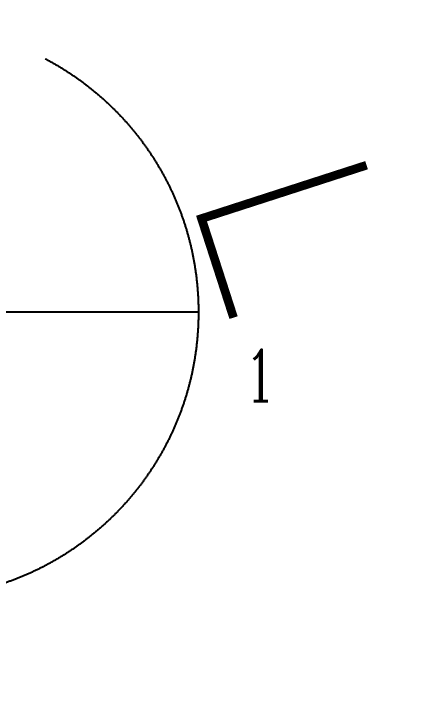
# Model space of a CAD drawing. Extents: x 104132 to 3338343, y -1228862 to 1409848.
# Drawn here: x 214160 to 218762, y 92128 to 100166 of the extents above; entities that cross this region are included whole.
import ezdxf

# ---------------------------------------------------------------- set-up
doc = ezdxf.new("R2010")
doc.units = 0
for name, pattern in [('CENTER', [50.8, 31.75, -6.35, 6.35, -6.35]), ('CENTER2', [28.575, 19.05, -3.175, 3.175, -3.175]), ('DASH', [0.35, 0.25, -0.1])]:
    doc.linetypes.add(name, pattern=pattern)
for name, color, linetype in [('#标注', 8, 'Continuous'), ('#轴线', 8, 'CENTER2'), ('A-FLOR-OVHD', 8, 'DASH'), ('dim', 8, 'Continuous'), ('DIM_SYMB', 8, 'Continuous'), ('DOTE', 8, 'CENTER')]:
    doc.layers.add(name, color=color, linetype=linetype)
doc.layers.add('结构板边线', color=8, linetype='Continuous', plot=False)
doc.styles.add('_TCH_LABEL', font='COMPLEX', dxfattribs={"bigfont": 'GBCBIG'})

# ---------------------------------------------------------------- blocks, each defined once
blk = doc.blocks.new('轴网20240313')
at = {"layer": '#标注', "ltscale": 300}
blk.add_circle((571467.9, -147345.9), 64700, dxfattribs=at)
at = {"layer": '#轴线', "ltscale": 300}
blk.add_lwpolyline([(574767.9, -147345.9), (568167.9, -147345.9)], dxfattribs=at)
for radius in [64700, 63300, 57500, 53700, 44100, 34500, 24900, 15300, 3300]:
    blk.add_circle((571467.9, -147345.9), radius, dxfattribs=at)
blk = doc.blocks.new('A$Cd9e584bd')
at = {"layer": 'A-FLOR-OVHD', "ltscale": 5}
blk.add_lwpolyline([(17858.8, -9337.8, -0.491558), (8685.3, 17650.4, 0.529409), (-3821.5, 48276.1, 0.308031), (-46525.5, 30806.1, 0.003255), (-46922.7, 30197.6, 0.451416), (-43731.8, 18941.2, -0.504114), (-37341, -14213.4, 0.431774), (-35254, -43252.7, 0.257237), (17724.9, -52910, 0.71729)], format="xyb", close=True, dxfattribs=at)
blk.add_circle((0, 0), 65000, dxfattribs=at)
at = {"layer": 'DIM_SYMB', "const_width": 100}
blk.add_lwpolyline([(3705.1, -62.6), (3335.7, 1079.2), (5238.6, 1694.8)], dxfattribs=at)
at = {"layer": '结构板边线', "ltscale": 2}
blk.add_lwpolyline([(48650, -29337, 0.294882), (60991.4, -19059.4, 0.739113), (-39796.7, 49994.4, 0.96959), (-35251.4, 43907.8, -0.223394), (-1871.5, 49671.6, -0.480345), (12206.1, 16979.1, 0.431954), (20239, -6743.1, -0.191209), (33155.6, -20220.9, 0.310437), (47153.7, -29442.2, 0.310437)], format="xyb", dxfattribs=at)
at = {"layer": 'DIM_SYMB', "style": '_TCH_LABEL', "width": 0.705882}
blk.add_text('1', height=595, dxfattribs=at).set_placement((3830.6, -1026.1))

msp = doc.modelspace()

# ---------------------------------------------------------------- block references
at = {"layer": 'dim', "ltscale": 300}
msp.add_blockref('A$Cd9e584bd', (212987.6, 96727.5), dxfattribs=at)
at = {"layer": 'DOTE'}
msp.add_blockref('轴网20240313', (-358480.3, 244073.4), dxfattribs=at)

doc.saveas('drawing.dxf')
